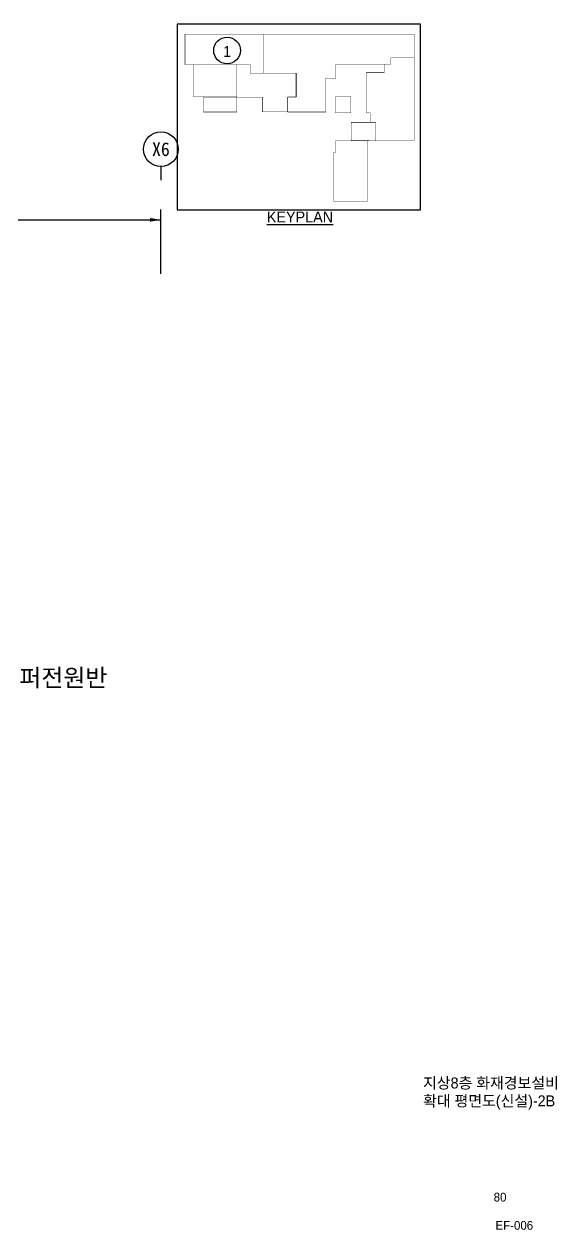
# Model space of a CAD drawing. Header units: millimetres. Extents: x 2753 to 31506, y 970 to 22960.
# Drawn here: x 21786 to 31506, y 970 to 22960 of the extents above; entities that cross this region are included whole.
import ezdxf
from ezdxf.enums import TextEntityAlignment as Align

# ---------------------------------------------------------------- set-up
doc = ezdxf.new("R2010")
doc.units = ezdxf.units.MM
doc.header["$LTSCALE"] = 120
doc.linetypes.add('HIDDENX2', pattern=[0.75, 0.5, -0.25])
for name, color, linetype in [('1구역', 41, 'Continuous'), ('7', 7, 'Continuous'), ('ARCH', 9, 'Continuous'), ('FORM', 7, 'Continuous'), ('smd-f', 2, 'Continuous')]:
    doc.layers.add(name, color=color, linetype=linetype)
doc.styles.add('GHD', font='')
doc.styles.add('TT', font='')
doc.styles.add('돋움', font='')
doc.styles.add('울릉도M', font='HYWULM.TTF')
doc.styles.get('GHD').set_extended_font_data('Dotum')
doc.styles.get('TT').set_extended_font_data('Dotum')
doc.styles.get('돋움').set_extended_font_data('DotumChe')

# ---------------------------------------------------------------- blocks, each defined once
blk = doc.blocks.new('*U2')
blk.add_line((0, 4.999999999998698), (0, -1.3016e-12))
blk.add_circle((-4.304941921e-06, 11.35000000000667), 6.350000000003841)
at = {"color": 3, "style": '돋움'}
blk.add_attdef('NO', text='', height=5, dxfattribs=at).set_placement((0, 11.35), align=Align.MIDDLE_CENTER)

msp = doc.modelspace()

# ---------------------------------------------------------------- linework, layer by layer
at = {"layer": '1구역', "color": 1, "linetype": 'HIDDENX2', "ltscale": 7, "const_width": 7, "elevation": 4e-07}
msp.add_lwpolyline([(24721.69990752905, 22752.47657702019), (24721.69990752905, 22351.54760378919), (24721.69990752905, 22222.78179678206), (25908.89999145758, 22222.78222031156), (25908.90004821529, 22063.68381928538), (26161.69454010931, 22063.68378454782), (26161.69327119039, 22776.979201316), (24721.69990525767, 22776.97906782255)], close=True, dxfattribs=at)
at = {"layer": '1구역', "color": 4, "linetype": 'HIDDENX2', "ltscale": 7, "const_width": 7, "elevation": 4e-07}
msp.add_lwpolyline([(27291.39982019883, 21973.9636497587), (27474.33874747506, 21973.9636497587), (27474.33578195353, 22228.87231400929), (28477.90000589471, 22228.88398913738), (28477.90000091691, 22350.77282931851), (28900.00000276929, 22350.77282931851), (28900.00000276929, 22776.97921025421), (26161.69327119028, 22776.9792146783), (26161.69454011135, 22063.6826525392), (26752.40004674718, 22063.68370337654), (26752.39998711797, 21633.88406009205), (26598.39996478031, 21633.88406034056), (26598.39996433421, 21357.38388968859), (27291.39937208919, 21357.38417052083), (27291.39982019883, 21973.9636497587)], dxfattribs=at)
at = {"layer": '1구역', "color": 2, "linetype": 'HIDDENX2', "ltscale": 7, "const_width": 7, "elevation": 4e-07}
msp.add_lwpolyline([(24876.22523739334, 22222.78185190844), (24876.22523739334, 21632.24606437711), (25665.64998175541, 21632.24606437711), (25665.64977108384, 22222.78213353278)], close=True, dxfattribs=at)
at = {"layer": '1구역', "color": 3, "linetype": 'HIDDENX2', "ltscale": 7, "const_width": 7, "elevation": 4e-07}
for points in [[(25665.64977108384, 22222.78213353278), (25908.89999145758, 22222.7822203114), (25908.89996959514, 22063.68381928538), (26746.52649197984, 22063.68381928522), (26746.52649197972, 21626.09581742041), (26593.20139821537, 21626.09581742041), (26593.20139821537, 21360.37424970117), (26132.46477065771, 21360.3742264639), (26132.46477065777, 21626.09579418298), (25665.64998394961, 21626.09557921557)], [(25057.34996530402, 21630.38407754194), (25666.14432788058, 21630.38407754194), (25666.14432788058, 21357.38419327739), (25057.34996530402, 21357.38419327739)]]:
    msp.add_lwpolyline(points, close=True, dxfattribs=at)
at = {"layer": '1구역', "color": 5, "linetype": 'HIDDENX2', "ltscale": 7, "const_width": 7, "elevation": 4e-07}
for points in [[(28477.90000091691, 22228.88398913738), (28477.9000113642, 22350.99806409137), (28900.00000276929, 22350.77282931851), (28900.0000027694, 20836.58442375989), (28197.89994198718, 20836.58446570573), (28197.89995849016, 21168.37957497509), (28099.89987338247, 21168.37966232073), (28099.8998690088, 21343.38397682374), (28026.40000097366, 21343.38397494216), (28026.40153031738, 22074.88863444742), (28355.39999903564, 22074.88862123551), (28355.4000067921, 22228.88399530755)], [(27753.40008843463, 20836.58442375973), (28197.8999417781, 20833.08442375973), (28197.90024062013, 21168.37957497478), (27753.40008843463, 21168.37957497478), (27753.50711939565, 20832.98944851501)]]:
    msp.add_lwpolyline(points, close=True, dxfattribs=at)
at = {"layer": '1구역', "color": 4, "linetype": 'HIDDENX2', "ltscale": 7, "const_width": 7, "elevation": 4e-07}
msp.add_lwpolyline([(27466.4017976257, 21639.35810232358), (27746.32052062021, 21639.35810232358), (27746.32052062021, 21343.38406243898), (27466.4017976257, 21343.38406243898)], close=True, dxfattribs=at)
at = {"layer": '1구역', "color": 3, "linetype": 'HIDDENX2', "ltscale": 7, "const_width": 7, "elevation": 4e-07}
msp.add_lwpolyline([(27466.39989664173, 20618.88415700797), (27466.39989664173, 20832.89782577608), (28051.11968885158, 20833.08442375973), (28051.12001006305, 19733.38838212947), (27430.80519658525, 19733.38820094112), (27430.80524128448, 20618.88415880464), (27466.39989664173, 20618.88415700797)], dxfattribs=at)
at = {"layer": 'ARCH', "color": 1}
for p, q in [((24282.40365634835, 18404.54661999183, 3.999999877e-07), (24282.40365634835, 19578.3690168471, 3.999999877e-07)), ((14382.40365634783, 19390.86901684711, 3.999999877e-07), (24282.40365634835, 19390.8690168471, 3.999999877e-07))]:
    msp.add_line(p, q, dxfattribs=at)
msp.add_solid([(24082.40365634835, 19424.20235018044, 3.999999877e-07), (24082.40365634835, 19357.53568351378, 3.999999877e-07), (24282.40365634835, 19390.86901684711, 3.999999877e-07)], dxfattribs=at)
at = {"layer": 'FORM', "color": 4, "elevation": 4e-07}
msp.add_lwpolyline([(24580.000002769, 19570.31254358793), (29020.000002769, 19570.31254358824), (29020.000002769, 22960.00000017285), (24580.000002769, 22960.00000017254)], close=True, dxfattribs=at)
at = {"layer": 'FORM', "color": 4}
msp.add_circle((25488.34111387964, 22479.91941039367, 4e-07), 243.4482758620689, dxfattribs=at)

# ---------------------------------------------------------------- block references
at = {"layer": 'ARCH', "color": 9, "xscale": 50, "yscale": 50, "zscale": 50}
msp.add_blockref('*U2', (24282.0036541053, 20111.72128967805, 3.967999918e-07), dxfattribs=at).add_auto_attribs({'NO': 'X6'})

# ---------------------------------------------------------------- texts
at = {"layer": '7', "style": '울릉도M'}
for s, height, p in [('지상8층 화재경보설비', 200, (29064.83601050189, 3549.004174881472, 4e-07)), ('확대 평면도(신설)-2B', 200, (29064.83601050189, 3222.85246600045, 4e-07)), ('80', 160, (30352.63950239308, 1487.18684682422, 4e-07)), ('EF-006', 160, (30386.64195426903, 972.2605760428839, 4e-07))]:
    msp.add_text(s, height=height, dxfattribs=at).set_placement(p)
at = {"layer": 'FORM', "color": 4, "style": 'GHD'}
msp.add_text('1', height=200.0005057155644, dxfattribs=at).set_placement((25491.45879953593, 22463.29326052298, 4e-07), align=Align.MIDDLE)
msp.add_text('%%uKEYPLAN', height=200.0005057155644, dxfattribs=at).set_placement((26215.47840246983, 19342.51199476593, 4e-07))
at = {"layer": 'smd-f', "style": 'TT'}
msp.add_text('TO:댐퍼전원반', height=320, dxfattribs=at).set_placement((21951.85792913119, 11042.36509501325, 3.904002403768416e-07), align=Align.MIDDLE)

doc.saveas('drawing.dxf')
